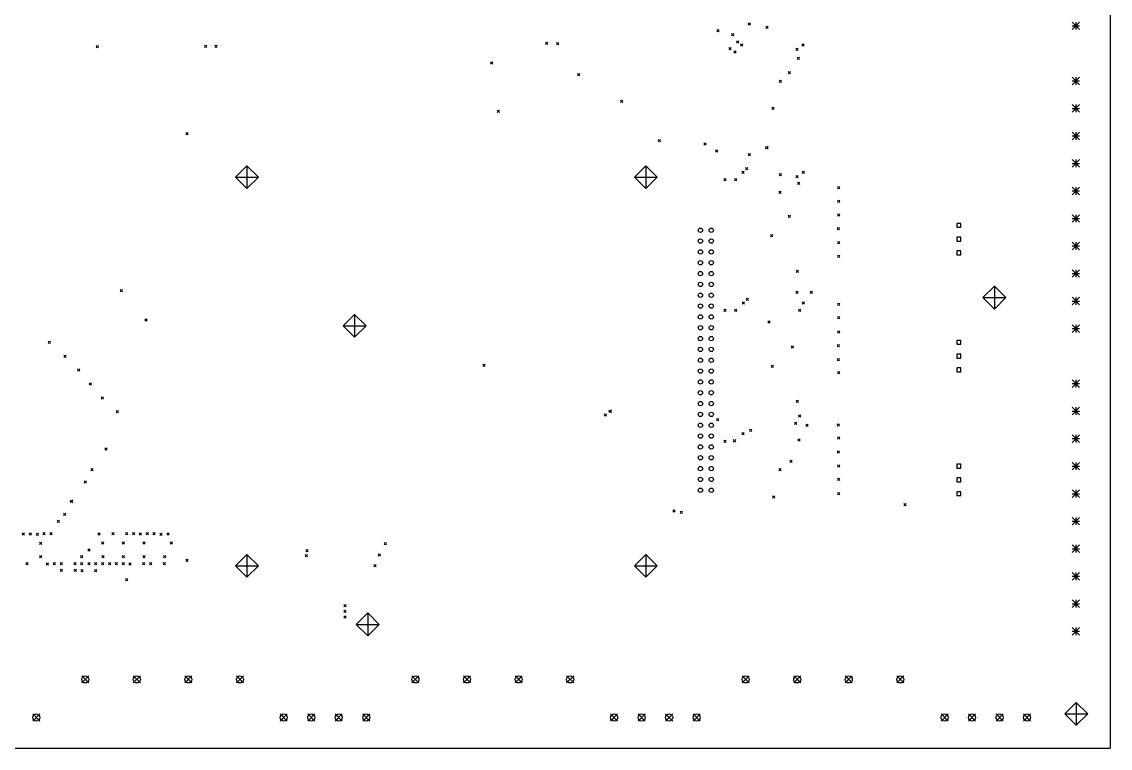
# Model space of a CAD drawing. Extents: x 3 to 18.8, y -15 to -2.7.
# Drawn here: x 10.94 to 18.85, y -13.2 to -7.92 of the extents above; entities that cross this region are included whole.
import ezdxf

# ---------------------------------------------------------------- set-up
doc = ezdxf.new("R2010")
doc.units = 0
doc.header["$MEASUREMENT"] = 0
doc.layers.add('BLACK', color=7, linetype='CONTINUOUS')

msp = doc.modelspace()

# ---------------------------------------------------------------- linework, layer by layer
at = {"layer": 'BLACK', "linetype": 'CONTINUOUS'}
for p, q in [((18.85, -2.7), (18.85, -13.2)), ((15.9915, -7.9765), (16.0085, -7.9935)), ((16.0085, -7.9765), (15.9915, -7.9935)), ((16.2175, -7.9275), (16.2345, -7.9445)), ((16.2345, -7.9275), (16.2175, -7.9445)), ((16.3465, -7.9515), (16.3635, -7.9685)), ((16.3635, -7.9515), (16.3465, -7.9685)), ((18.5724, -7.9224), (18.6276, -7.9776)), ((18.6276, -7.9224), (18.5724, -7.9776)), ((18.5724, -7.95), (18.6276, -7.95)), ((18.6, -7.9224), (18.6, -7.9776)), ((14.7445, -8.0695), (14.7615, -8.0865)), ((14.7615, -8.0695), (14.7445, -8.0865)), ((16.0965, -8.0065), (16.1135, -8.0235)), ((16.1135, -8.0065), (16.0965, -8.0235)), ((16.1325, -8.0595), (16.1495, -8.0765)), ((16.1495, -8.0595), (16.1325, -8.0765)), ((11.4795, -8.0925), (11.4965, -8.1095)), ((11.4965, -8.0925), (11.4795, -8.1095)), ((12.2655, -8.0905), (12.2825, -8.1075)), ((12.2825, -8.0905), (12.2655, -8.1075)), ((12.3415, -8.0895), (12.3585, -8.1065)), ((12.3585, -8.0895), (12.3415, -8.1065)), ((14.8255, -8.0705), (14.8425, -8.0875)), ((14.8425, -8.0705), (14.8255, -8.0875)), ((16.0785, -8.1065), (16.0955, -8.1235)), ((16.0955, -8.1065), (16.0785, -8.1235)), ((16.1145, -8.1325), (16.1315, -8.1495)), ((16.1315, -8.1325), (16.1145, -8.1495)), ((16.1625, -8.0815), (16.1795, -8.0985)), ((16.1795, -8.0815), (16.1625, -8.0985)), ((16.5645, -8.1125), (16.5815, -8.1295)), ((16.5815, -8.1125), (16.5645, -8.1295)), ((16.6095, -8.0815), (16.6265, -8.0985)), ((16.6265, -8.0815), (16.6095, -8.0985)), ((14.3455, -8.2115), (14.3625, -8.2285)), ((14.3625, -8.2115), (14.3455, -8.2285)), ((16.5745, -8.1775), (16.5915, -8.1945)), ((16.5915, -8.1775), (16.5745, -8.1945)), ((14.978, -8.2962), (14.995, -8.3132)), ((14.995, -8.2962), (14.978, -8.3132)), ((16.5094, -8.2824), (16.5264, -8.2994)), ((16.5264, -8.2824), (16.5094, -8.2994)), ((16.4425, -8.3445), (16.4595, -8.3615)), ((16.4595, -8.3445), (16.4425, -8.3615)), ((18.5724, -8.3224), (18.6276, -8.3776)), ((18.6276, -8.3224), (18.5724, -8.3776)), ((18.5724, -8.35), (18.6276, -8.35)), ((18.6, -8.3224), (18.6, -8.3776)), ((15.2902, -8.4899), (15.3072, -8.5069)), ((15.3072, -8.4899), (15.2902, -8.5069)), ((16.3905, -8.5415), (16.4075, -8.5585)), ((16.4075, -8.5415), (16.3905, -8.5585)), ((18.5724, -8.5224), (18.6276, -8.5776)), ((18.6276, -8.5224), (18.5724, -8.5776)), ((18.6, -8.5224), (18.6, -8.5776)), ((14.3935, -8.5625), (14.4105, -8.5795)), ((14.4105, -8.5625), (14.3935, -8.5795)), ((18.5724, -8.55), (18.6276, -8.55)), ((12.1315, -8.7245), (12.1485, -8.7415)), ((12.1485, -8.7245), (12.1315, -8.7415)), ((15.5645, -8.7765), (15.5815, -8.7935)), ((15.5815, -8.7765), (15.5645, -8.7935)), ((18.5724, -8.7224), (18.6276, -8.7776)), ((18.6276, -8.7224), (18.5724, -8.7776)), ((18.5724, -8.75), (18.6276, -8.75)), ((18.6, -8.7224), (18.6, -8.7776)), ((15.8967, -8.8013), (15.9137, -8.8183)), ((15.9137, -8.8013), (15.8967, -8.8183)), ((15.9815, -8.8515), (15.9985, -8.8685)), ((15.9985, -8.8515), (15.9815, -8.8685)), ((16.3455, -8.8269), (16.3625, -8.8439)), ((16.3625, -8.8269), (16.3455, -8.8439)), ((16.2175, -8.8775), (16.2345, -8.8945)), ((16.2345, -8.8775), (16.2175, -8.8945)), ((18.5724, -8.9224), (18.6276, -8.9776)), ((18.6276, -8.9224), (18.5724, -8.9776)), ((18.6, -8.9224), (18.6, -8.9776)), ((12.5752, -8.967), (12.4922, -9.05)), ((12.5752, -8.967), (12.5752, -9.133)), ((12.6582, -9.05), (12.5752, -8.967)), ((15.474, -8.967), (15.391, -9.05)), ((15.474, -8.967), (15.474, -9.133)), ((15.557, -9.05), (15.474, -8.967)), ((16.1725, -9.0065), (16.1895, -9.0235)), ((16.1895, -9.0065), (16.1725, -9.0235)), ((16.1995, -8.9805), (16.2165, -8.9975)), ((16.2165, -8.9805), (16.1995, -8.9975)), ((16.6115, -9.0065), (16.6285, -9.0235)), ((16.6285, -9.0065), (16.6115, -9.0235)), ((18.5724, -8.95), (18.6276, -8.95)), ((12.4922, -9.05), (12.6582, -9.05)), ((12.4922, -9.05), (12.5752, -9.133)), ((12.5752, -9.133), (12.6582, -9.05)), ((15.391, -9.05), (15.557, -9.05)), ((15.391, -9.05), (15.474, -9.133)), ((15.474, -9.133), (15.557, -9.05)), ((16.0405, -9.0605), (16.0575, -9.0775)), ((16.0575, -9.0605), (16.0405, -9.0775)), ((16.1185, -9.0585), (16.1355, -9.0755)), ((16.1355, -9.0585), (16.1185, -9.0755)), ((16.4425, -9.0235), (16.4595, -9.0405)), ((16.4595, -9.0235), (16.4425, -9.0405)), ((16.5655, -9.0365), (16.5825, -9.0535)), ((16.5825, -9.0365), (16.5655, -9.0535)), ((16.5765, -9.0865), (16.5935, -9.1035)), ((16.5935, -9.0865), (16.5765, -9.1035)), ((16.4415, -9.1505), (16.4585, -9.1675)), ((16.4585, -9.1505), (16.4415, -9.1675)), ((16.8685, -9.1175), (16.8855, -9.1345)), ((16.8855, -9.1175), (16.8685, -9.1345)), ((18.5724, -9.1224), (18.6276, -9.1776)), ((18.6276, -9.1224), (18.5724, -9.1776)), ((18.5724, -9.15), (18.6276, -9.15)), ((18.6, -9.1224), (18.6, -9.1776)), ((16.8665, -9.2165), (16.8835, -9.2335)), ((16.8835, -9.2165), (16.8665, -9.2335)), ((16.5085, -9.3255), (16.5255, -9.3425)), ((16.5255, -9.3255), (16.5085, -9.3425)), ((16.8665, -9.3165), (16.8835, -9.3335)), ((16.8835, -9.3165), (16.8665, -9.3335)), ((18.5724, -9.3224), (18.6276, -9.3776)), ((18.6276, -9.3224), (18.5724, -9.3776)), ((18.6, -9.3224), (18.6, -9.3776)), ((17.7641, -9.3859), (17.7359, -9.3859)), ((17.7359, -9.3859), (17.7359, -9.4141)), ((17.7359, -9.4141), (17.7641, -9.4141)), ((17.7641, -9.4141), (17.7641, -9.3859)), ((18.5724, -9.35), (18.6276, -9.35)), ((16.3795, -9.4665), (16.3965, -9.4835)), ((16.3965, -9.4665), (16.3795, -9.4835)), ((16.8655, -9.4165), (16.8825, -9.4335)), ((16.8825, -9.4165), (16.8655, -9.4335)), ((17.7641, -9.4859), (17.7359, -9.4859)), ((17.7359, -9.4859), (17.7359, -9.5141)), ((17.7641, -9.5141), (17.7641, -9.4859)), ((16.8665, -9.5165), (16.8835, -9.5335)), ((16.8835, -9.5165), (16.8665, -9.5335)), ((17.7359, -9.5141), (17.7641, -9.5141)), ((18.5724, -9.5224), (18.6276, -9.5776)), ((18.6276, -9.5224), (18.5724, -9.5776)), ((18.5724, -9.55), (18.6276, -9.55)), ((18.6, -9.5224), (18.6, -9.5776)), ((16.8665, -9.6165), (16.8835, -9.6335)), ((16.8835, -9.6165), (16.8665, -9.6335)), ((17.7641, -9.5859), (17.7359, -9.5859)), ((17.7359, -9.5859), (17.7359, -9.6141)), ((17.7359, -9.6141), (17.7641, -9.6141)), ((17.7641, -9.6141), (17.7641, -9.5859)), ((16.567, -9.726), (16.584, -9.743)), ((16.584, -9.726), (16.567, -9.743)), ((18.5724, -9.7224), (18.6276, -9.7776)), ((18.6276, -9.7224), (18.5724, -9.7776)), ((18.6, -9.7224), (18.6, -9.7776)), ((18.5724, -9.75), (18.6276, -9.75)), ((11.6544, -9.8651), (11.6714, -9.8821)), ((11.6714, -9.8651), (11.6544, -9.8821)), ((16.5643, -9.8793), (16.5813, -9.8963)), ((16.5813, -9.8793), (16.5643, -9.8963)), ((16.6685, -9.8785), (16.6855, -9.8955)), ((16.6855, -9.8785), (16.6685, -9.8955)), ((18.008, -9.842), (17.925, -9.925)), ((18.008, -9.842), (18.008, -10.008)), ((18.091, -9.925), (18.008, -9.842)), ((16.1745, -9.9565), (16.1915, -9.9735)), ((16.1915, -9.9565), (16.1745, -9.9735)), ((16.2045, -9.9295), (16.2215, -9.9465)), ((16.2215, -9.9295), (16.2045, -9.9465)), ((16.6105, -9.9565), (16.6275, -9.9735)), ((16.6275, -9.9565), (16.6105, -9.9735)), ((16.8665, -9.9665), (16.8835, -9.9835)), ((16.8835, -9.9665), (16.8665, -9.9835)), ((17.925, -9.925), (18.091, -9.925)), ((17.925, -9.925), (18.008, -10.008)), ((18.008, -10.008), (18.091, -9.925)), ((18.5724, -9.9224), (18.6276, -9.9776)), ((18.6276, -9.9224), (18.5724, -9.9776)), ((18.5724, -9.95), (18.6276, -9.95)), ((18.6, -9.9224), (18.6, -9.9776)), ((13.358, -10.047), (13.275, -10.13)), ((13.358, -10.047), (13.358, -10.213)), ((13.441, -10.13), (13.358, -10.047)), ((16.0405, -10.0095), (16.0575, -10.0265)), ((16.0575, -10.0095), (16.0405, -10.0265)), ((16.1185, -10.0085), (16.1355, -10.0255)), ((16.1355, -10.0085), (16.1185, -10.0255)), ((16.5835, -10.0095), (16.6005, -10.0265)), ((16.6005, -10.0095), (16.5835, -10.0265)), ((11.8328, -10.0793), (11.8498, -10.0963)), ((11.8498, -10.0793), (11.8328, -10.0963)), ((16.3615, -10.0945), (16.3785, -10.1115)), ((16.3785, -10.0945), (16.3615, -10.1115)), ((16.8665, -10.0615), (16.8835, -10.0785)), ((16.8835, -10.0615), (16.8665, -10.0785)), ((18.5724, -10.1224), (18.6276, -10.1776)), ((18.6276, -10.1224), (18.5724, -10.1776)), ((18.6, -10.1224), (18.6, -10.1776)), ((13.275, -10.13), (13.441, -10.13)), ((13.275, -10.13), (13.358, -10.213)), ((13.358, -10.213), (13.441, -10.13)), ((16.8665, -10.1665), (16.8835, -10.1835)), ((16.8835, -10.1665), (16.8665, -10.1835)), ((18.5724, -10.15), (18.6276, -10.15)), ((11.1315, -10.2415), (11.1485, -10.2585)), ((11.1485, -10.2415), (11.1315, -10.2585)), ((16.5315, -10.2755), (16.5485, -10.2925)), ((16.5485, -10.2755), (16.5315, -10.2925)), ((16.8655, -10.2665), (16.8825, -10.2835)), ((16.8825, -10.2665), (16.8655, -10.2835)), ((17.7641, -10.2359), (17.7359, -10.2359)), ((17.7359, -10.2359), (17.7359, -10.2641)), ((17.7359, -10.2641), (17.7641, -10.2641)), ((17.7641, -10.2641), (17.7641, -10.2359)), ((11.2435, -10.3445), (11.2605, -10.3615)), ((11.2605, -10.3445), (11.2435, -10.3615)), ((17.7641, -10.3359), (17.7359, -10.3359)), ((17.7359, -10.3359), (17.7359, -10.3641)), ((17.7641, -10.3641), (17.7641, -10.3359)), ((11.3425, -10.4425), (11.3595, -10.4595)), ((11.3595, -10.4425), (11.3425, -10.4595)), ((14.2905, -10.4095), (14.3075, -10.4265)), ((14.3075, -10.4095), (14.2905, -10.4265)), ((16.3865, -10.4165), (16.4035, -10.4335)), ((16.4035, -10.4165), (16.3865, -10.4335)), ((16.865, -10.368), (16.882, -10.385)), ((16.882, -10.368), (16.865, -10.385)), ((17.7359, -10.3641), (17.7641, -10.3641)), ((17.7641, -10.4359), (17.7359, -10.4359)), ((17.7359, -10.4359), (17.7359, -10.4641)), ((17.7641, -10.4641), (17.7641, -10.4359)), ((16.8665, -10.4615), (16.8835, -10.4785)), ((16.8835, -10.4615), (16.8665, -10.4785)), ((17.7359, -10.4641), (17.7641, -10.4641)), ((11.4275, -10.5445), (11.4445, -10.5615)), ((11.4445, -10.5445), (11.4275, -10.5615)), ((18.5724, -10.5224), (18.6276, -10.5776)), ((18.6276, -10.5224), (18.5724, -10.5776)), ((18.5724, -10.55), (18.6276, -10.55)), ((18.6, -10.5224), (18.6, -10.5776)), ((11.5155, -10.6455), (11.5325, -10.6625)), ((11.5325, -10.6455), (11.5155, -10.6625)), ((16.5665, -10.6715), (16.5835, -10.6885)), ((16.5835, -10.6715), (16.5665, -10.6885)), ((11.6235, -10.7465), (11.6405, -10.7635)), ((11.6405, -10.7465), (11.6235, -10.7635)), ((15.2068, -10.7438), (15.2238, -10.7608)), ((15.2238, -10.7438), (15.2068, -10.7608)), ((18.5724, -10.7224), (18.6276, -10.7776)), ((18.6276, -10.7224), (18.5724, -10.7776)), ((18.5724, -10.75), (18.6276, -10.75)), ((18.6, -10.7224), (18.6, -10.7776)), ((15.1714, -10.7706), (15.1884, -10.7876)), ((15.1884, -10.7706), (15.1714, -10.7876)), ((15.9875, -10.8035), (16.0045, -10.8205)), ((16.0045, -10.8035), (15.9875, -10.8205)), ((16.5545, -10.8305), (16.5715, -10.8475)), ((16.5715, -10.8305), (16.5545, -10.8475)), ((16.5851, -10.7781), (16.6021, -10.7951)), ((16.6021, -10.7781), (16.5851, -10.7951)), ((16.1725, -10.9065), (16.1895, -10.9235)), ((16.1895, -10.9065), (16.1725, -10.9235)), ((16.2275, -10.8805), (16.2445, -10.8975)), ((16.2445, -10.8805), (16.2275, -10.8975)), ((16.6365, -10.8455), (16.6535, -10.8625)), ((16.6535, -10.8455), (16.6365, -10.8625)), ((16.8655, -10.8415), (16.8825, -10.8585)), ((16.8825, -10.8415), (16.8655, -10.8585)), ((16.0405, -10.9605), (16.0575, -10.9775)), ((16.0575, -10.9605), (16.0405, -10.9775)), ((16.1105, -10.9575), (16.1275, -10.9745)), ((16.1275, -10.9575), (16.1105, -10.9745)), ((16.5785, -10.9515), (16.5955, -10.9685)), ((16.5955, -10.9515), (16.5785, -10.9685)), ((16.8665, -10.9365), (16.8835, -10.9535)), ((16.8835, -10.9365), (16.8665, -10.9535)), ((18.5724, -10.9224), (18.6276, -10.9776)), ((18.6276, -10.9224), (18.5724, -10.9776)), ((18.5724, -10.95), (18.6276, -10.95)), ((18.6, -10.9224), (18.6, -10.9776)), ((11.5415, -11.0175), (11.5585, -11.0345)), ((11.5585, -11.0175), (11.5415, -11.0345)), ((16.865, -11.038), (16.882, -11.055)), ((16.882, -11.038), (16.865, -11.055)), ((16.5205, -11.1075), (16.5375, -11.1245)), ((16.5375, -11.1075), (16.5205, -11.1245)), ((16.8665, -11.1415), (16.8835, -11.1585)), ((16.8835, -11.1415), (16.8665, -11.1585)), ((17.7641, -11.1359), (17.7359, -11.1359)), ((17.7359, -11.1359), (17.7359, -11.1641)), ((17.7641, -11.1641), (17.7641, -11.1359)), ((18.5724, -11.1224), (18.6276, -11.1776)), ((18.6276, -11.1224), (18.5724, -11.1776)), ((18.5724, -11.15), (18.6276, -11.15)), ((18.6, -11.1224), (18.6, -11.1776)), ((11.4415, -11.1665), (11.4585, -11.1835)), ((11.4585, -11.1665), (11.4415, -11.1835)), ((16.4415, -11.1675), (16.4585, -11.1845)), ((16.4585, -11.1675), (16.4415, -11.1845)), ((17.7359, -11.1641), (17.7641, -11.1641)), ((11.3925, -11.2575), (11.4095, -11.2745)), ((11.4095, -11.2575), (11.3925, -11.2745)), ((16.8665, -11.2365), (16.8835, -11.2535)), ((16.8835, -11.2365), (16.8665, -11.2535)), ((17.7641, -11.2359), (17.7359, -11.2359)), ((17.7359, -11.2359), (17.7359, -11.2641)), ((17.7359, -11.2641), (17.7641, -11.2641)), ((17.7641, -11.2641), (17.7641, -11.2359)), ((16.3945, -11.3665), (16.4115, -11.3835)), ((16.4115, -11.3665), (16.3945, -11.3835)), ((16.8665, -11.3415), (16.8835, -11.3585)), ((16.8835, -11.3415), (16.8665, -11.3585)), ((17.7641, -11.3359), (17.7359, -11.3359)), ((17.7359, -11.3359), (17.7359, -11.3641)), ((17.7359, -11.3641), (17.7641, -11.3641)), ((17.7641, -11.3641), (17.7641, -11.3359)), ((18.5724, -11.3224), (18.6276, -11.3776)), ((18.6276, -11.3224), (18.5724, -11.3776)), ((18.5724, -11.35), (18.6276, -11.35)), ((18.6, -11.3224), (18.6, -11.3776)), ((11.2915, -11.3965), (11.3085, -11.4135)), ((11.3085, -11.3965), (11.2915, -11.4135)), ((15.6705, -11.4675), (15.6875, -11.4845)), ((15.6875, -11.4675), (15.6705, -11.4845)), ((17.3486, -11.4204), (17.3656, -11.4374)), ((17.3656, -11.4204), (17.3486, -11.4374)), ((11.1955, -11.5415), (11.2125, -11.5585)), ((11.2125, -11.5415), (11.1955, -11.5585)), ((11.2425, -11.4925), (11.2595, -11.5095)), ((11.2595, -11.4925), (11.2425, -11.5095)), ((15.7235, -11.4765), (15.7405, -11.4935)), ((15.7405, -11.4765), (15.7235, -11.4935)), ((18.5724, -11.5224), (18.6276, -11.5776)), ((18.6276, -11.5224), (18.5724, -11.5776)), ((18.5724, -11.55), (18.6276, -11.55)), ((18.6, -11.5224), (18.6, -11.5776)), ((10.9425, -11.6345), (10.9595, -11.6515)), ((10.9595, -11.6345), (10.9425, -11.6515)), ((10.9925, -11.6345), (11.0095, -11.6515)), ((11.0095, -11.6345), (10.9925, -11.6515)), ((11.0425, -11.6365), (11.0595, -11.6535)), ((11.0595, -11.6365), (11.0425, -11.6535)), ((11.0665, -11.7015), (11.0835, -11.7185)), ((11.0835, -11.7015), (11.0665, -11.7185)), ((11.0925, -11.6325), (11.1095, -11.6495)), ((11.1095, -11.6325), (11.0925, -11.6495)), ((11.1415, -11.6315), (11.1585, -11.6485)), ((11.1585, -11.6315), (11.1415, -11.6485)), ((11.4925, -11.6345), (11.5095, -11.6515)), ((11.5095, -11.6345), (11.4925, -11.6515)), ((11.5175, -11.7005), (11.5345, -11.7175)), ((11.5345, -11.7005), (11.5175, -11.7175)), ((11.5925, -11.6325), (11.6095, -11.6495)), ((11.6095, -11.6325), (11.5925, -11.6495)), ((11.6675, -11.7005), (11.6845, -11.7175)), ((11.6845, -11.7005), (11.6675, -11.7175)), ((11.6915, -11.6315), (11.7085, -11.6485)), ((11.7085, -11.6315), (11.6915, -11.6485)), ((11.7425, -11.6325), (11.7595, -11.6495)), ((11.7595, -11.6325), (11.7425, -11.6495)), ((11.7925, -11.6345), (11.8095, -11.6515)), ((11.8095, -11.6345), (11.7925, -11.6515)), ((11.8175, -11.7005), (11.8345, -11.7175)), ((11.8345, -11.7005), (11.8175, -11.7175)), ((11.8415, -11.6315), (11.8585, -11.6485)), ((11.8585, -11.6315), (11.8415, -11.6485)), ((11.8915, -11.6315), (11.9085, -11.6485)), ((11.9085, -11.6315), (11.8915, -11.6485)), ((11.9425, -11.6365), (11.9595, -11.6535)), ((11.9595, -11.6365), (11.9425, -11.6535)), ((11.9935, -11.6335), (12.0105, -11.6505)), ((12.0105, -11.6335), (11.9935, -11.6505)), ((12.0175, -11.7005), (12.0345, -11.7175)), ((12.0345, -11.7005), (12.0175, -11.7175)), ((13.5737, -11.7048), (13.5907, -11.7218)), ((13.5907, -11.7048), (13.5737, -11.7218)), ((11.4175, -11.7505), (11.4345, -11.7675)), ((11.4345, -11.7505), (11.4175, -11.7675)), ((13.0032, -11.7548), (13.0202, -11.7718)), ((13.0202, -11.7548), (13.0032, -11.7718)), ((13.5296, -11.7863), (13.5466, -11.8033)), ((13.5466, -11.7863), (13.5296, -11.8033)), ((18.5724, -11.7224), (18.6276, -11.7776)), ((18.6276, -11.7224), (18.5724, -11.7776)), ((18.5724, -11.75), (18.6276, -11.75)), ((18.6, -11.7224), (18.6, -11.7776)), ((10.9675, -11.8505), (10.9845, -11.8675)), ((10.9845, -11.8505), (10.9675, -11.8675)), ((11.0675, -11.8005), (11.0845, -11.8175)), ((11.0845, -11.8005), (11.0675, -11.8175)), ((11.1165, -11.8515), (11.1335, -11.8685)), ((11.1335, -11.8515), (11.1165, -11.8685)), ((11.167, -11.851), (11.184, -11.868)), ((11.184, -11.851), (11.167, -11.868)), ((11.2175, -11.8495), (11.2345, -11.8665)), ((11.2345, -11.8495), (11.2175, -11.8665)), ((11.3175, -11.8495), (11.3345, -11.8665)), ((11.3345, -11.8495), (11.3175, -11.8665)), ((11.3665, -11.8005), (11.3835, -11.8175)), ((11.3835, -11.8005), (11.3665, -11.8175)), ((11.3665, -11.8495), (11.3835, -11.8665)), ((11.3835, -11.8495), (11.3665, -11.8665)), ((11.418, -11.85), (11.435, -11.867)), ((11.435, -11.85), (11.418, -11.867)), ((11.4675, -11.8505), (11.4845, -11.8675)), ((11.4845, -11.8505), (11.4675, -11.8675)), ((11.5185, -11.8495), (11.5355, -11.8665)), ((11.5355, -11.8495), (11.5185, -11.8665)), ((11.5195, -11.7985), (11.5365, -11.8155)), ((11.5365, -11.7985), (11.5195, -11.8155)), ((11.5685, -11.8495), (11.5855, -11.8665)), ((11.5855, -11.8495), (11.5685, -11.8665)), ((11.6165, -11.8505), (11.6335, -11.8675)), ((11.6335, -11.8505), (11.6165, -11.8675)), ((11.6675, -11.8005), (11.6845, -11.8175)), ((11.6845, -11.8005), (11.6675, -11.8175)), ((11.6675, -11.8505), (11.6845, -11.8675)), ((11.6845, -11.8505), (11.6675, -11.8675)), ((11.7175, -11.8515), (11.7345, -11.8685)), ((11.7345, -11.8515), (11.7175, -11.8685)), ((11.8165, -11.8505), (11.8335, -11.8675)), ((11.8335, -11.8505), (11.8165, -11.8675)), ((11.8175, -11.8005), (11.8345, -11.8175)), ((11.8345, -11.8005), (11.8175, -11.8175)), ((11.8675, -11.8505), (11.8845, -11.8675)), ((11.8845, -11.8505), (11.8675, -11.8675)), ((11.9665, -11.8505), (11.9835, -11.8675)), ((11.9835, -11.8505), (11.9665, -11.8675)), ((11.9675, -11.8005), (11.9845, -11.8175)), ((11.9845, -11.8005), (11.9675, -11.8175)), ((12.1304, -11.8256), (12.1474, -11.8426)), ((12.1474, -11.8256), (12.1304, -11.8426)), ((12.5752, -11.791), (12.4922, -11.874)), ((12.5752, -11.791), (12.5752, -11.957)), ((12.6582, -11.874), (12.5752, -11.791)), ((12.9985, -11.793), (13.0155, -11.81)), ((13.0155, -11.793), (12.9985, -11.81)), ((13.4969, -11.8655), (13.5139, -11.8825)), ((13.5139, -11.8655), (13.4969, -11.8825)), ((15.474, -11.791), (15.391, -11.874)), ((15.474, -11.791), (15.474, -11.957)), ((15.557, -11.874), (15.474, -11.791)), ((11.2165, -11.8995), (11.2335, -11.9165)), ((11.2335, -11.8995), (11.2165, -11.9165)), ((11.3185, -11.8995), (11.3355, -11.9165)), ((11.3355, -11.8995), (11.3185, -11.9165)), ((11.3685, -11.9005), (11.3855, -11.9175)), ((11.3855, -11.9005), (11.3685, -11.9175)), ((11.4665, -11.9015), (11.4835, -11.9185)), ((11.4835, -11.9015), (11.4665, -11.9185)), ((12.4922, -11.874), (12.6582, -11.874)), ((12.4922, -11.874), (12.5752, -11.957)), ((12.5752, -11.957), (12.6582, -11.874)), ((15.391, -11.874), (15.557, -11.874)), ((15.391, -11.874), (15.474, -11.957)), ((15.474, -11.957), (15.557, -11.874)), ((18.5724, -11.9224), (18.6276, -11.9776)), ((18.6276, -11.9224), (18.5724, -11.9776)), ((18.6, -11.9224), (18.6, -11.9776)), ((11.6935, -11.9665), (11.7105, -11.9835)), ((11.7105, -11.9665), (11.6935, -11.9835)), ((18.5724, -11.95), (18.6276, -11.95)), ((13.2784, -12.1552), (13.2954, -12.1722)), ((13.2954, -12.1552), (13.2784, -12.1722)), ((18.5724, -12.1224), (18.6276, -12.1776)), ((18.6276, -12.1224), (18.5724, -12.1776)), ((18.5724, -12.15), (18.6276, -12.15)), ((18.6, -12.1224), (18.6, -12.1776)), ((13.2784, -12.1966), (13.2954, -12.2136)), ((13.2954, -12.1966), (13.2784, -12.2136)), ((13.2792, -12.2379), (13.2962, -12.2549)), ((13.2962, -12.2379), (13.2792, -12.2549)), ((13.453, -12.217), (13.37, -12.3)), ((13.453, -12.217), (13.453, -12.383)), ((13.536, -12.3), (13.453, -12.217)), ((13.37, -12.3), (13.536, -12.3)), ((13.37, -12.3), (13.453, -12.383)), ((13.453, -12.383), (13.536, -12.3)), ((18.5724, -12.3224), (18.6276, -12.3776)), ((18.6276, -12.3224), (18.5724, -12.3776)), ((18.6, -12.3224), (18.6, -12.3776)), ((18.5724, -12.35), (18.6276, -12.35)), ((11.3744, -12.6744), (11.4256, -12.7256)), ((11.4256, -12.6744), (11.3744, -12.7256)), ((11.7492, -12.6744), (11.8004, -12.7256)), ((11.8004, -12.6744), (11.7492, -12.7256)), ((12.124, -12.6744), (12.1752, -12.7256)), ((12.1752, -12.6744), (12.124, -12.7256)), ((12.4988, -12.6744), (12.55, -12.7256)), ((12.55, -12.6744), (12.4988, -12.7256)), ((13.7744, -12.6744), (13.8256, -12.7256)), ((13.8256, -12.6744), (13.7744, -12.7256)), ((14.1492, -12.6744), (14.2004, -12.7256)), ((14.2004, -12.6744), (14.1492, -12.7256)), ((14.524, -12.6744), (14.5752, -12.7256)), ((14.5752, -12.6744), (14.524, -12.7256)), ((14.8988, -12.6744), (14.95, -12.7256)), ((14.95, -12.6744), (14.8988, -12.7256)), ((16.1744, -12.6744), (16.2256, -12.7256)), ((16.2256, -12.6744), (16.1744, -12.7256)), ((16.5492, -12.6744), (16.6004, -12.7256)), ((16.6004, -12.6744), (16.5492, -12.7256)), ((16.924, -12.6744), (16.9752, -12.7256)), ((16.9752, -12.6744), (16.924, -12.7256)), ((17.2988, -12.6744), (17.35, -12.7256)), ((17.35, -12.6744), (17.2988, -12.7256)), ((18.603, -12.867), (18.52, -12.95)), ((18.603, -12.867), (18.603, -13.033)), ((18.686, -12.95), (18.603, -12.867)), ((11.0192, -12.9511), (11.0704, -13.0023)), ((11.0704, -12.9511), (11.0192, -13.0023)), ((12.8169, -12.9511), (12.868, -13.0023)), ((12.868, -12.9511), (12.8169, -13.0023)), ((13.0169, -12.9511), (13.068, -13.0023)), ((13.068, -12.9511), (13.0169, -13.0023)), ((13.2169, -12.9511), (13.268, -13.0023)), ((13.268, -12.9511), (13.2169, -13.0023)), ((13.4169, -12.9511), (13.468, -13.0023)), ((13.468, -12.9511), (13.4169, -13.0023)), ((15.2184, -12.9511), (15.2696, -13.0023)), ((15.2696, -12.9511), (15.2184, -13.0023)), ((15.4184, -12.9511), (15.4696, -13.0023)), ((15.4696, -12.9511), (15.4184, -13.0023)), ((15.6184, -12.9511), (15.6696, -13.0023)), ((15.6696, -12.9511), (15.6184, -13.0023)), ((15.8184, -12.9511), (15.8696, -13.0023)), ((15.8696, -12.9511), (15.8184, -13.0023)), ((17.62, -12.9511), (17.6712, -13.0023)), ((17.6712, -12.9511), (17.62, -13.0023)), ((17.82, -12.9511), (17.8712, -13.0023)), ((17.8712, -12.9511), (17.82, -13.0023)), ((18.02, -12.9511), (18.0712, -13.0023)), ((18.0712, -12.9511), (18.02, -13.0023)), ((18.22, -12.9511), (18.2712, -13.0023)), ((18.2712, -12.9511), (18.22, -13.0023)), ((18.52, -12.95), (18.686, -12.95)), ((18.52, -12.95), (18.603, -13.033)), ((18.603, -13.033), (18.686, -12.95)), ((3.1, -13.2), (18.85, -13.2))]:
    msp.add_line(p, q, dxfattribs=at)
at = {"layer": 'BLACK'}
for centre, radius in [((15.8713, -9.4352), 0.0157), ((15.95, -9.4352), 0.0157), ((15.8713, -9.514), 0.0157), ((15.95, -9.514), 0.0157), ((15.8713, -9.5927), 0.0157), ((15.95, -9.5927), 0.0157), ((15.8713, -9.6715), 0.0157), ((15.95, -9.6715), 0.0157), ((15.8713, -9.7502), 0.0157), ((15.95, -9.7502), 0.0157), ((15.8713, -9.8289), 0.0157), ((15.95, -9.8289), 0.0157), ((15.8713, -9.9077), 0.0157), ((15.95, -9.9077), 0.0157), ((15.8713, -9.9864), 0.0157), ((15.95, -9.9864), 0.0157), ((15.8713, -10.0652), 0.0157), ((15.95, -10.0652), 0.0157), ((15.8713, -10.1439), 0.0157), ((15.95, -10.1439), 0.0157), ((15.8713, -10.2226), 0.0157), ((15.95, -10.2226), 0.0157), ((15.8713, -10.3014), 0.0157), ((15.95, -10.3014), 0.0157), ((15.8713, -10.3801), 0.0157), ((15.8713, -10.4589), 0.0157), ((15.95, -10.3801), 0.0157), ((15.95, -10.4589), 0.0157), ((15.8713, -10.5376), 0.0157), ((15.95, -10.5376), 0.0157), ((15.8713, -10.6163), 0.0157), ((15.95, -10.6163), 0.0157), ((15.8713, -10.6951), 0.0157), ((15.95, -10.6951), 0.0157), ((15.8713, -10.7738), 0.0157), ((15.95, -10.7738), 0.0157), ((15.8713, -10.8526), 0.0157), ((15.95, -10.8526), 0.0157), ((15.8713, -10.9313), 0.0157), ((15.95, -10.9313), 0.0157), ((15.8713, -11.01), 0.0157), ((15.95, -11.01), 0.0157), ((15.8713, -11.0888), 0.0157), ((15.95, -11.0888), 0.0157), ((15.8713, -11.1675), 0.0157), ((15.95, -11.1675), 0.0157), ((15.8713, -11.2463), 0.0157), ((15.95, -11.2463), 0.0157), ((15.8713, -11.325), 0.0157), ((15.95, -11.325), 0.0157), ((11.4, -12.7), 0.0256), ((11.7748, -12.7), 0.0256), ((12.1496, -12.7), 0.0256), ((12.5244, -12.7), 0.0256), ((13.8, -12.7), 0.0256), ((14.1748, -12.7), 0.0256), ((14.5496, -12.7), 0.0256), ((14.9244, -12.7), 0.0256), ((16.2, -12.7), 0.0256), ((16.5748, -12.7), 0.0256), ((16.9496, -12.7), 0.0256), ((17.3244, -12.7), 0.0256), ((11.0448, -12.9767), 0.0256), ((12.8424, -12.9767), 0.0256), ((13.0424, -12.9767), 0.0256), ((13.2424, -12.9767), 0.0256), ((13.4424, -12.9767), 0.0256), ((15.244, -12.9767), 0.0256), ((15.444, -12.9767), 0.0256), ((15.644, -12.9767), 0.0256), ((15.844, -12.9767), 0.0256), ((17.6456, -12.9767), 0.0256), ((17.8456, -12.9767), 0.0256), ((18.0456, -12.9767), 0.0256), ((18.2456, -12.9767), 0.0256)]:
    msp.add_circle(centre, radius, dxfattribs=at)

doc.saveas('drawing.dxf')
